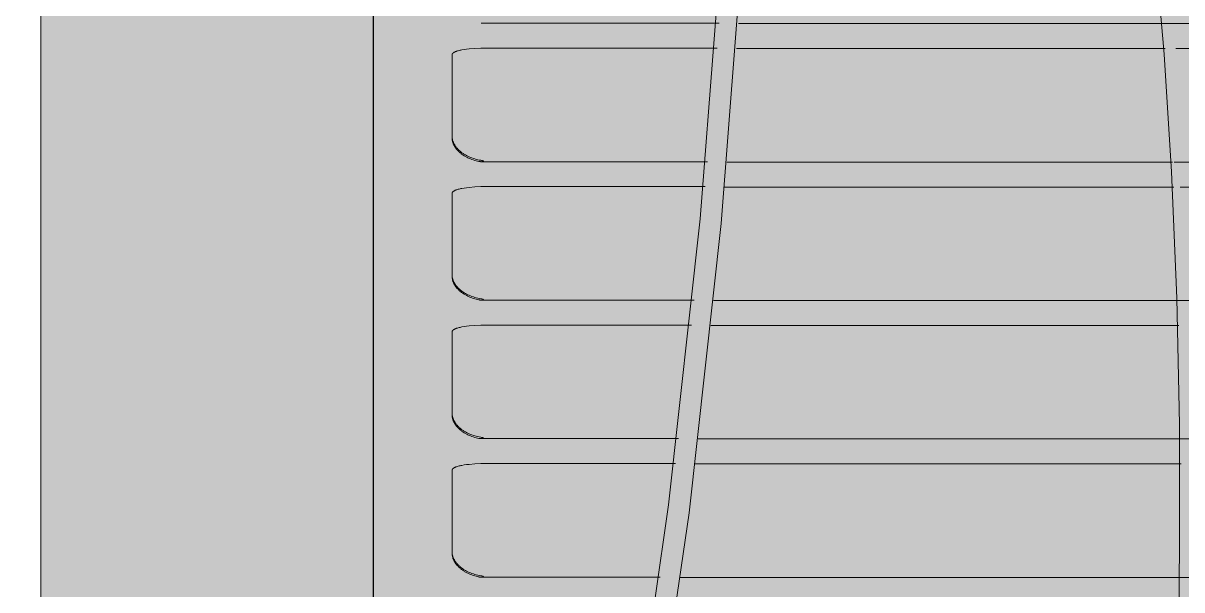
# Model space of a CAD drawing. Header units: millimetres. Extents: x 126 to 12547, y 1644 to 26714.
# Drawn here: x 783.2 to 887.7, y 25757.9 to 25809.1 of the extents above; entities that cross this region are included whole.
import ezdxf

# ---------------------------------------------------------------- set-up
doc = ezdxf.new("R2010")
doc.units = ezdxf.units.MM
doc.linetypes.add('CONTINUA', pattern=[0])
doc.layers.add('cono piramide', color=4, linetype='Continuous')
for name, color, linetype, lineweight in [('F_ARREDI_pareti', 1, 'Continuous', 0), ('F_INFISSI', 4, 'Continuous', 5), ('F_MINERAL WALL', 6, 'Continuous', 5), ('F_Tendaggio', 252, 'Continuous', 5), ('F_VETRO', 140, 'Continuous', 5)]:
    doc.layers.add(name, color=color, linetype=linetype, lineweight=lineweight)

# ---------------------------------------------------------------- blocks, each defined once
blk = doc.blocks.new('TENDAGGIO_infisso piccolo_prospetto_fronte')
at = {"layer": 'F_Tendaggio'}
for p, q in [((734474.87, 513906.52), (734716.45, 513906.52)), ((734476.03, 513904.26), (734717.61, 513904.26)), ((734475.87, 513894.02), (734717.45, 513894.02)), ((734476.43, 513891.76), (734718.01, 513891.76)), ((734476.26, 513881.52), (734717.85, 513881.52)), ((734476.52, 513869.03), (734718.1, 513869.03)), ((734476.5, 513856.53), (734718.09, 513856.53))]:
    blk.add_line(p, q, dxfattribs=at)
for points in [[(734415.09, 513781.8), (734417.38, 513793.82), (734424.83, 513829.41), (734427.78, 513845.89), (734430.26, 513863.09), (734433.11, 513888.88), (734435.69, 513922.14), (734437.11, 513951.96), (734437.36, 513961.05), (734437.54, 513978.09), (734437.34, 513991.43), (734436.83, 514005.03), (734433.83, 514054.89), (734433.65, 514061.63), (734433.61, 514067.92), (734433.68, 514074.36), (734433.88, 514080.79), (734434.35, 514089.78), (734435.05, 514098.75), (734436.05, 514108.61), (734437.28, 514118.43), (734438.79, 514128.65), (734440.49, 514138.83), (734444.68, 514160.27)], [(734451.35, 514160.27), (734450.44, 514111.53), (734450.61, 514084.47), (734451.39, 514061.29), (734452.01, 514050.88), (734452.68, 514042.4), (734453.54, 514033.94), (734454.51, 514026.07), (734455.67, 514018.23), (734457.99, 514005.29), (734469.06, 513949.54), (734472.04, 513930.84), (734473.17, 513922.21), (734474.1, 513913.76), (734474.97, 513903.74), (734475.64, 513893.14), (734476.12, 513881.74), (734476.38, 513870.34), (734476.34, 513845.22), (734474.83, 513798.85), (734474.06, 513785.34)], [(734417.02, 513781.64), (734419.3, 513793.6), (734426.66, 513828.77), (734429.63, 513845.32), (734432.1, 513862.35), (734435, 513888.48), (734437.6, 513922.01), (734439.02, 513951.74), (734439.28, 513961.01), (734439.46, 513977.63), (734439.07, 513997.73), (734435.75, 514055.05), (734435.58, 514061.62), (734435.53, 514068), (734435.6, 514074.38), (734435.8, 514080.75), (734436.28, 514089.82), (734436.99, 514098.88), (734437.97, 514108.5), (734439.18, 514118.08), (734440.69, 514128.41), (734442.42, 514138.7), (734446.65, 514160.27)], [(734413.34, 513906.55), (734434.81, 513906.55)], [(734436.56, 513906.52), (734474.91, 513906.52)], [(734413.34, 513904.29), (734413.3, 513904.29), (734412.78, 513904.27), (734412.26, 513904.23), (734412.03, 513904.2), (734411.81, 513904.17), (734411.61, 513904.14), (734411.52, 513904.12), (734411.43, 513904.1), (734411.35, 513904.08), (734411.27, 513904.06), (734411.19, 513904.04), (734411.12, 513904.01), (734411.09, 513904), (734411.06, 513903.99), (734411.03, 513903.98), (734411, 513903.97), (734410.97, 513903.95), (734410.95, 513903.94), (734410.92, 513903.93), (734410.9, 513903.92), (734410.87, 513903.9), (734410.86, 513903.9), (734410.85, 513903.89), (734410.84, 513903.88), (734410.83, 513903.88), (734410.83, 513903.87), (734410.82, 513903.86), (734410.81, 513903.85), (734410.8, 513903.85), (734410.79, 513903.84), (734410.78, 513903.83), (734410.78, 513903.83), (734410.77, 513903.82), (734410.76, 513903.81), (734410.76, 513903.8), (734410.75, 513903.8), (734410.75, 513903.79), (734410.75, 513903.79), (734410.74, 513903.78), (734410.74, 513903.78), (734410.74, 513903.77), (734410.74, 513903.77), (734410.73, 513903.77), (734410.73, 513903.76), (734410.73, 513903.76), (734410.73, 513903.76), (734410.73, 513903.75), (734410.73, 513903.75), (734410.72, 513903.74), (734410.72, 513903.74), (734410.72, 513903.74), (734410.72, 513903.73), (734410.72, 513903.73), (734410.72, 513903.72), (734410.72, 513903.72), (734410.72, 513903.72), (734410.72, 513903.71), (734410.71, 513903.71), (734410.71, 513903.71), (734410.71, 513903.7), (734410.71, 513903.7), (734410.71, 513903.69), (734410.71, 513903.69), (734410.71, 513903.69), (734410.71, 513896.34), (734410.71, 513896.29), (734410.72, 513896.25), (734410.72, 513896.2), (734410.72, 513896.16), (734410.73, 513896.12), (734410.74, 513896.07), (734410.75, 513896.03), (734410.76, 513895.99), (734410.77, 513895.94), (734410.78, 513895.9), (734410.8, 513895.86), (734410.82, 513895.81), (734410.83, 513895.77), (734410.85, 513895.73), (734410.87, 513895.68), (734410.9, 513895.64), (734410.92, 513895.6), (734410.95, 513895.56), (734410.97, 513895.51), (734411, 513895.47), (734411.03, 513895.43), (734411.06, 513895.39), (734411.09, 513895.35), (734411.12, 513895.31), (734411.16, 513895.27), (734411.19, 513895.23), (734411.23, 513895.19), (734411.27, 513895.15), (734411.3, 513895.11), (734411.35, 513895.07), (734411.39, 513895.04), (734411.43, 513895), (734411.47, 513894.96), (734411.52, 513894.93), (734411.56, 513894.89), (734411.61, 513894.86), (734411.66, 513894.82), (734411.71, 513894.79), (734411.76, 513894.75), (734411.81, 513894.72), (734411.86, 513894.69), (734411.92, 513894.66), (734412.03, 513894.6), (734412.14, 513894.54), (734412.26, 513894.49), (734412.38, 513894.43), (734412.51, 513894.39), (734412.64, 513894.34), (734412.77, 513894.3), (734412.9, 513894.26), (734413.03, 513894.23), (734413.17, 513894.2), (734413.3, 513894.18)], [(734434.63, 513904.29), (734413.34, 513904.29)], [(734475.08, 513904.26), (734436.38, 513904.26)], [(734413.56, 513894.1), (734413.56, 513894.1), (734413.56, 513894.09), (734413.56, 513894.09), (734413.56, 513894.09), (734413.56, 513894.09), (734413.56, 513894.09), (734413.56, 513894.09), (734413.56, 513894.09), (734413.56, 513894.09), (734413.56, 513894.09), (734413.56, 513894.09), (734413.56, 513894.09), (734413.56, 513894.09), (734413.56, 513894.09), (734413.56, 513894.09), (734413.56, 513894.09), (734413.56, 513894.09), (734413.56, 513894.09), (734413.56, 513894.09), (734413.56, 513894.09), (734413.56, 513894.09), (734413.56, 513894.09), (734413.56, 513894.09), (734413.56, 513894.09), (734413.56, 513894.09), (734413.56, 513894.09), (734413.56, 513894.09), (734413.56, 513894.09), (734413.56, 513894.09), (734413.56, 513894.09), (734413.56, 513894.09), (734413.56, 513894.09), (734413.56, 513894.09), (734413.56, 513894.09), (734413.56, 513894.09), (734413.56, 513894.09), (734413.56, 513894.09), (734413.56, 513894.09), (734413.56, 513894.09), (734413.56, 513894.08), (734413.56, 513894.08), (734413.56, 513894.08), (734413.55, 513894.08), (734413.55, 513894.08), (734413.55, 513894.08), (734413.55, 513894.08), (734413.55, 513894.08), (734413.55, 513894.08), (734413.55, 513894.08), (734413.55, 513894.08), (734413.54, 513894.08), (734413.53, 513894.07), (734413.52, 513894.07), (734413.51, 513894.07), (734413.5, 513894.06), (734413.48, 513894.06), (734413.47, 513894.06), (734413.46, 513894.06), (734413.42, 513894.06), (734413.39, 513894.05), (734413.37, 513894.05), (734413.34, 513894.05), (734413.32, 513894.05), (734413.29, 513894.05), (734413.27, 513894.06), (734413.24, 513894.06), (734413.22, 513894.06), (734413.19, 513894.06), (734413.17, 513894.07), (734413.14, 513894.07), (734413.01, 513894.1), (734412.89, 513894.13), (734412.76, 513894.17), (734412.63, 513894.21), (734412.51, 513894.25), (734412.39, 513894.3), (734412.27, 513894.35), (734412.15, 513894.4), (734412.04, 513894.46), (734411.93, 513894.52), (734411.82, 513894.58), (734411.77, 513894.61), (734411.73, 513894.64), (734411.68, 513894.67), (734411.63, 513894.71), (734411.58, 513894.74), (734411.54, 513894.77), (734411.49, 513894.81), (734411.45, 513894.84), (734411.41, 513894.88), (734411.37, 513894.92), (734411.33, 513894.95), (734411.29, 513894.99), (734411.25, 513895.03), (734411.22, 513895.06), (734411.18, 513895.1), (734411.15, 513895.14), (734411.12, 513895.18), (734411.09, 513895.22), (734411.06, 513895.26), (734411.03, 513895.3), (734411, 513895.34), (734410.97, 513895.38), (734410.95, 513895.42), (734410.92, 513895.46), (734410.9, 513895.5), (734410.88, 513895.54), (734410.86, 513895.58), (734410.84, 513895.62), (734410.82, 513895.66), (734410.81, 513895.7), (734410.79, 513895.75), (734410.78, 513895.79), (734410.77, 513895.83), (734410.75, 513895.87), (734410.74, 513895.91), (734410.74, 513895.95), (734410.73, 513895.99), (734410.72, 513896.04), (734410.72, 513896.08), (734410.71, 513896.12), (734410.71, 513896.16), (734410.71, 513896.29)], [(734413.3, 513894.18), (734413.36, 513894.17), (734413.41, 513894.16), (734413.45, 513894.15), (734413.47, 513894.14), (734413.49, 513894.14), (734413.51, 513894.13), (734413.51, 513894.13), (734413.52, 513894.13), (734413.53, 513894.12), (734413.53, 513894.12), (734413.54, 513894.12), (734413.54, 513894.12), (734413.54, 513894.12), (734413.55, 513894.11), (734413.55, 513894.11), (734413.55, 513894.11), (734413.55, 513894.11), (734413.55, 513894.11), (734413.55, 513894.11), (734413.55, 513894.11), (734413.56, 513894.11), (734413.56, 513894.11), (734413.56, 513894.11), (734413.56, 513894.11), (734413.56, 513894.11), (734413.56, 513894.11), (734413.56, 513894.1), (734413.56, 513894.1), (734413.56, 513894.1), (734413.56, 513894.1), (734413.56, 513894.1), (734413.56, 513894.1), (734413.56, 513894.1), (734413.56, 513894.1), (734413.56, 513894.1), (734413.56, 513894.1), (734413.56, 513894.1), (734413.56, 513894.1), (734413.56, 513894.1), (734413.56, 513894.1), (734413.56, 513894.1), (734413.56, 513894.1), (734413.56, 513894.1), (734413.56, 513894.1), (734413.56, 513894.1), (734413.56, 513894.1), (734413.56, 513894.1), (734413.56, 513894.1), (734413.56, 513894.1), (734413.56, 513894.1), (734413.56, 513894.1), (734413.56, 513894.1), (734413.56, 513894.1), (734413.56, 513894.1), (734413.56, 513894.1), (734413.56, 513894.1)], [(734413.34, 513894.05), (734433.76, 513894.05)], [(734435.52, 513894.02), (734475.73, 513894.02)], [(734413.34, 513891.8), (734413.3, 513891.8), (734412.78, 513891.77), (734412.26, 513891.73), (734412.03, 513891.7), (734411.81, 513891.67), (734411.61, 513891.64), (734411.52, 513891.62), (734411.43, 513891.6), (734411.35, 513891.58), (734411.27, 513891.56), (734411.19, 513891.54), (734411.12, 513891.52), (734411.09, 513891.51), (734411.06, 513891.49), (734411.03, 513891.48), (734411, 513891.47), (734410.97, 513891.46), (734410.95, 513891.44), (734410.92, 513891.43), (734410.9, 513891.42), (734410.87, 513891.4), (734410.86, 513891.4), (734410.85, 513891.39), (734410.84, 513891.38), (734410.83, 513891.38), (734410.83, 513891.37), (734410.82, 513891.36), (734410.81, 513891.36), (734410.8, 513891.35), (734410.79, 513891.34), (734410.78, 513891.34), (734410.78, 513891.33), (734410.77, 513891.32), (734410.76, 513891.31), (734410.76, 513891.31), (734410.75, 513891.3), (734410.75, 513891.29), (734410.75, 513891.29), (734410.74, 513891.28), (734410.74, 513891.28), (734410.74, 513891.28), (734410.74, 513891.27), (734410.73, 513891.27), (734410.73, 513891.27), (734410.73, 513891.26), (734410.73, 513891.26), (734410.73, 513891.25), (734410.73, 513891.25), (734410.72, 513891.25), (734410.72, 513891.24), (734410.72, 513891.24), (734410.72, 513891.23), (734410.72, 513891.23), (734410.72, 513891.23), (734410.72, 513891.22), (734410.72, 513891.22), (734410.72, 513891.22), (734410.71, 513891.21), (734410.71, 513891.21), (734410.71, 513891.2), (734410.71, 513891.2), (734410.71, 513891.2), (734410.71, 513891.19), (734410.71, 513891.19), (734410.71, 513883.84), (734410.71, 513883.79), (734410.72, 513883.75), (734410.72, 513883.71), (734410.72, 513883.66), (734410.73, 513883.62), (734410.74, 513883.58), (734410.75, 513883.53), (734410.76, 513883.49), (734410.77, 513883.45), (734410.78, 513883.4), (734410.8, 513883.36), (734410.82, 513883.32), (734410.83, 513883.27), (734410.85, 513883.23), (734410.87, 513883.19), (734410.9, 513883.14), (734410.92, 513883.1), (734410.95, 513883.06), (734410.97, 513883.02), (734411, 513882.97), (734411.03, 513882.93), (734411.06, 513882.89), (734411.09, 513882.85), (734411.12, 513882.81), (734411.16, 513882.77), (734411.19, 513882.73), (734411.23, 513882.69), (734411.27, 513882.65), (734411.3, 513882.61), (734411.35, 513882.58), (734411.39, 513882.54), (734411.43, 513882.5), (734411.47, 513882.46), (734411.52, 513882.43), (734411.56, 513882.39), (734411.61, 513882.36), (734411.66, 513882.32), (734411.71, 513882.29), (734411.76, 513882.26), (734411.81, 513882.22), (734411.86, 513882.19), (734411.92, 513882.16), (734412.03, 513882.1), (734412.14, 513882.04), (734412.26, 513881.99), (734412.38, 513881.94), (734412.51, 513881.89), (734412.64, 513881.84), (734412.77, 513881.8), (734412.9, 513881.77), (734413.03, 513881.73), (734413.17, 513881.71), (734413.3, 513881.68)], [(734433.56, 513891.8), (734413.34, 513891.8)], [(734475.84, 513891.76), (734435.31, 513891.76)], [(734413.56, 513881.6), (734413.56, 513881.6), (734413.56, 513881.6), (734413.56, 513881.6), (734413.56, 513881.6), (734413.56, 513881.6), (734413.56, 513881.6), (734413.56, 513881.6), (734413.56, 513881.6), (734413.56, 513881.6), (734413.56, 513881.6), (734413.56, 513881.6), (734413.56, 513881.6), (734413.56, 513881.59), (734413.56, 513881.59), (734413.56, 513881.59), (734413.56, 513881.59), (734413.56, 513881.59), (734413.56, 513881.59), (734413.56, 513881.59), (734413.56, 513881.59), (734413.56, 513881.59), (734413.56, 513881.59), (734413.56, 513881.59), (734413.56, 513881.59), (734413.56, 513881.59), (734413.56, 513881.59), (734413.56, 513881.59), (734413.56, 513881.59), (734413.56, 513881.59), (734413.56, 513881.59), (734413.56, 513881.59), (734413.56, 513881.59), (734413.56, 513881.59), (734413.56, 513881.59), (734413.56, 513881.59), (734413.56, 513881.59), (734413.56, 513881.59), (734413.56, 513881.59), (734413.56, 513881.59), (734413.56, 513881.59), (734413.56, 513881.59), (734413.56, 513881.59), (734413.55, 513881.59), (734413.55, 513881.58), (734413.55, 513881.58), (734413.55, 513881.58), (734413.55, 513881.58), (734413.55, 513881.58), (734413.55, 513881.58), (734413.55, 513881.58), (734413.54, 513881.58), (734413.53, 513881.58), (734413.52, 513881.57), (734413.51, 513881.57), (734413.5, 513881.57), (734413.48, 513881.56), (734413.47, 513881.56), (734413.46, 513881.56), (734413.42, 513881.56), (734413.39, 513881.56), (734413.37, 513881.56), (734413.34, 513881.56), (734413.32, 513881.56), (734413.29, 513881.56), (734413.27, 513881.56), (734413.24, 513881.56), (734413.22, 513881.56), (734413.19, 513881.57), (734413.17, 513881.57), (734413.14, 513881.57), (734413.01, 513881.6), (734412.89, 513881.63), (734412.76, 513881.67), (734412.63, 513881.71), (734412.51, 513881.75), (734412.39, 513881.8), (734412.27, 513881.85), (734412.15, 513881.9), (734412.04, 513881.96), (734411.93, 513882.02), (734411.82, 513882.08), (734411.77, 513882.11), (734411.73, 513882.14), (734411.68, 513882.18), (734411.63, 513882.21), (734411.58, 513882.24), (734411.54, 513882.28), (734411.49, 513882.31), (734411.45, 513882.35), (734411.41, 513882.38), (734411.37, 513882.42), (734411.33, 513882.46), (734411.29, 513882.49), (734411.25, 513882.53), (734411.22, 513882.57), (734411.18, 513882.61), (734411.15, 513882.64), (734411.12, 513882.68), (734411.09, 513882.72), (734411.06, 513882.76), (734411.03, 513882.8), (734411, 513882.84), (734410.97, 513882.88), (734410.95, 513882.92), (734410.92, 513882.96), (734410.9, 513883), (734410.88, 513883.04), (734410.86, 513883.08), (734410.84, 513883.12), (734410.82, 513883.17), (734410.81, 513883.21), (734410.79, 513883.25), (734410.78, 513883.29), (734410.77, 513883.33), (734410.75, 513883.37), (734410.74, 513883.41), (734410.74, 513883.46), (734410.73, 513883.5), (734410.72, 513883.54), (734410.72, 513883.58), (734410.71, 513883.62), (734410.71, 513883.66), (734410.71, 513883.79)], [(734413.3, 513881.68), (734413.36, 513881.67), (734413.41, 513881.66), (734413.45, 513881.65), (734413.47, 513881.64), (734413.49, 513881.64), (734413.51, 513881.63), (734413.51, 513881.63), (734413.52, 513881.63), (734413.53, 513881.63), (734413.53, 513881.62), (734413.54, 513881.62), (734413.54, 513881.62), (734413.54, 513881.62), (734413.55, 513881.62), (734413.55, 513881.62), (734413.55, 513881.61), (734413.55, 513881.61), (734413.55, 513881.61), (734413.55, 513881.61), (734413.55, 513881.61), (734413.56, 513881.61), (734413.56, 513881.61), (734413.56, 513881.61), (734413.56, 513881.61), (734413.56, 513881.61), (734413.56, 513881.61), (734413.56, 513881.61), (734413.56, 513881.61), (734413.56, 513881.61), (734413.56, 513881.61), (734413.56, 513881.61), (734413.56, 513881.6), (734413.56, 513881.6), (734413.56, 513881.6), (734413.56, 513881.6), (734413.56, 513881.6), (734413.56, 513881.6), (734413.56, 513881.6), (734413.56, 513881.6), (734413.56, 513881.6), (734413.56, 513881.6), (734413.56, 513881.6), (734413.56, 513881.6), (734413.56, 513881.6), (734413.56, 513881.6), (734413.56, 513881.6), (734413.56, 513881.6), (734413.56, 513881.6), (734413.56, 513881.6), (734413.56, 513881.6), (734413.56, 513881.6), (734413.56, 513881.6), (734413.56, 513881.6), (734413.56, 513881.6), (734413.56, 513881.6), (734413.56, 513881.6)], [(734413.34, 513881.56), (734432.55, 513881.56)], [(734434.31, 513881.52), (734476.24, 513881.52)], [(734413.34, 513879.3), (734413.3, 513879.3), (734412.78, 513879.27), (734412.26, 513879.23), (734412.03, 513879.2), (734411.81, 513879.17), (734411.61, 513879.14), (734411.52, 513879.12), (734411.43, 513879.1), (734411.35, 513879.08), (734411.27, 513879.06), (734411.19, 513879.04), (734411.12, 513879.02), (734411.09, 513879.01), (734411.06, 513879), (734411.03, 513878.98), (734411, 513878.97), (734410.97, 513878.96), (734410.95, 513878.95), (734410.92, 513878.93), (734410.9, 513878.92), (734410.87, 513878.91), (734410.86, 513878.9), (734410.85, 513878.89), (734410.84, 513878.89), (734410.83, 513878.88), (734410.83, 513878.87), (734410.82, 513878.87), (734410.81, 513878.86), (734410.8, 513878.85), (734410.79, 513878.84), (734410.78, 513878.84), (734410.78, 513878.83), (734410.77, 513878.82), (734410.76, 513878.82), (734410.76, 513878.81), (734410.75, 513878.8), (734410.75, 513878.79), (734410.75, 513878.79), (734410.74, 513878.79), (734410.74, 513878.78), (734410.74, 513878.78), (734410.74, 513878.78), (734410.73, 513878.77), (734410.73, 513878.77), (734410.73, 513878.76), (734410.73, 513878.76), (734410.73, 513878.76), (734410.73, 513878.75), (734410.72, 513878.75), (734410.72, 513878.74), (734410.72, 513878.74), (734410.72, 513878.74), (734410.72, 513878.73), (734410.72, 513878.73), (734410.72, 513878.73), (734410.72, 513878.72), (734410.72, 513878.72), (734410.71, 513878.71), (734410.71, 513878.71), (734410.71, 513878.71), (734410.71, 513878.7), (734410.71, 513878.7), (734410.71, 513878.69), (734410.71, 513878.69), (734410.71, 513871.34), (734410.71, 513871.3), (734410.72, 513871.25), (734410.72, 513871.21), (734410.72, 513871.17), (734410.73, 513871.12), (734410.74, 513871.08), (734410.75, 513871.03), (734410.76, 513870.99), (734410.77, 513870.95), (734410.78, 513870.9), (734410.8, 513870.86), (734410.82, 513870.82), (734410.83, 513870.77), (734410.85, 513870.73), (734410.87, 513870.69), (734410.9, 513870.65), (734410.92, 513870.6), (734410.95, 513870.56), (734410.97, 513870.52), (734411, 513870.48), (734411.03, 513870.44), (734411.06, 513870.39), (734411.09, 513870.35), (734411.12, 513870.31), (734411.16, 513870.27), (734411.19, 513870.23), (734411.23, 513870.19), (734411.27, 513870.15), (734411.3, 513870.12), (734411.35, 513870.08), (734411.39, 513870.04), (734411.43, 513870), (734411.47, 513869.97), (734411.52, 513869.93), (734411.56, 513869.89), (734411.61, 513869.86), (734411.66, 513869.83), (734411.71, 513869.79), (734411.76, 513869.76), (734411.81, 513869.73), (734411.86, 513869.69), (734411.92, 513869.66), (734412.03, 513869.6), (734412.14, 513869.55), (734412.26, 513869.49), (734412.38, 513869.44), (734412.51, 513869.39), (734412.64, 513869.35), (734412.77, 513869.3), (734412.9, 513869.27), (734413.03, 513869.24), (734413.17, 513869.21), (734413.3, 513869.18)], [(734432.31, 513879.3), (734413.34, 513879.3)], [(734476.3, 513879.27), (734434.07, 513879.27)], [(734413.56, 513869.1), (734413.56, 513869.1), (734413.56, 513869.1), (734413.56, 513869.1), (734413.56, 513869.1), (734413.56, 513869.1), (734413.56, 513869.1), (734413.56, 513869.1), (734413.56, 513869.1), (734413.56, 513869.1), (734413.56, 513869.1), (734413.56, 513869.1), (734413.56, 513869.1), (734413.56, 513869.1), (734413.56, 513869.1), (734413.56, 513869.1), (734413.56, 513869.1), (734413.56, 513869.1), (734413.56, 513869.1), (734413.56, 513869.1), (734413.56, 513869.1), (734413.56, 513869.1), (734413.56, 513869.1), (734413.56, 513869.1), (734413.56, 513869.1), (734413.56, 513869.09), (734413.56, 513869.09), (734413.56, 513869.09), (734413.56, 513869.09), (734413.56, 513869.09), (734413.56, 513869.09), (734413.56, 513869.09), (734413.56, 513869.09), (734413.56, 513869.09), (734413.56, 513869.09), (734413.56, 513869.09), (734413.56, 513869.09), (734413.56, 513869.09), (734413.56, 513869.09), (734413.56, 513869.09), (734413.56, 513869.09), (734413.56, 513869.09), (734413.56, 513869.09), (734413.55, 513869.09), (734413.55, 513869.09), (734413.55, 513869.09), (734413.55, 513869.09), (734413.55, 513869.09), (734413.55, 513869.08), (734413.55, 513869.08), (734413.55, 513869.08), (734413.54, 513869.08), (734413.53, 513869.08), (734413.52, 513869.07), (734413.51, 513869.07), (734413.5, 513869.07), (734413.48, 513869.07), (734413.47, 513869.07), (734413.46, 513869.06), (734413.42, 513869.06), (734413.39, 513869.06), (734413.37, 513869.06), (734413.34, 513869.06), (734413.32, 513869.06), (734413.29, 513869.06), (734413.27, 513869.06), (734413.24, 513869.06), (734413.22, 513869.07), (734413.19, 513869.07), (734413.17, 513869.07), (734413.14, 513869.08), (734413.01, 513869.1), (734412.89, 513869.14), (734412.76, 513869.17), (734412.63, 513869.21), (734412.51, 513869.25), (734412.39, 513869.3), (734412.27, 513869.35), (734412.15, 513869.41), (734412.04, 513869.46), (734411.93, 513869.52), (734411.82, 513869.58), (734411.77, 513869.61), (734411.73, 513869.65), (734411.68, 513869.68), (734411.63, 513869.71), (734411.58, 513869.74), (734411.54, 513869.78), (734411.49, 513869.81), (734411.45, 513869.85), (734411.41, 513869.88), (734411.37, 513869.92), (734411.33, 513869.96), (734411.29, 513869.99), (734411.25, 513870.03), (734411.22, 513870.07), (734411.18, 513870.11), (734411.15, 513870.15), (734411.12, 513870.18), (734411.09, 513870.22), (734411.06, 513870.26), (734411.03, 513870.3), (734411, 513870.34), (734410.97, 513870.38), (734410.95, 513870.42), (734410.92, 513870.46), (734410.9, 513870.5), (734410.88, 513870.55), (734410.86, 513870.59), (734410.84, 513870.63), (734410.82, 513870.67), (734410.81, 513870.71), (734410.79, 513870.75), (734410.78, 513870.79), (734410.77, 513870.83), (734410.75, 513870.87), (734410.74, 513870.92), (734410.74, 513870.96), (734410.73, 513871), (734410.72, 513871.04), (734410.72, 513871.08), (734410.71, 513871.12), (734410.71, 513871.16), (734410.71, 513871.3)], [(734413.3, 513869.18), (734413.36, 513869.17), (734413.41, 513869.16), (734413.45, 513869.15), (734413.47, 513869.15), (734413.49, 513869.14), (734413.51, 513869.14), (734413.51, 513869.13), (734413.52, 513869.13), (734413.53, 513869.13), (734413.53, 513869.13), (734413.54, 513869.12), (734413.54, 513869.12), (734413.54, 513869.12), (734413.55, 513869.12), (734413.55, 513869.12), (734413.55, 513869.12), (734413.55, 513869.12), (734413.55, 513869.11), (734413.55, 513869.11), (734413.55, 513869.11), (734413.56, 513869.11), (734413.56, 513869.11), (734413.56, 513869.11), (734413.56, 513869.11), (734413.56, 513869.11), (734413.56, 513869.11), (734413.56, 513869.11), (734413.56, 513869.11), (734413.56, 513869.11), (734413.56, 513869.11), (734413.56, 513869.11), (734413.56, 513869.11), (734413.56, 513869.11), (734413.56, 513869.11), (734413.56, 513869.11), (734413.56, 513869.11), (734413.56, 513869.11), (734413.56, 513869.11), (734413.56, 513869.1), (734413.56, 513869.1), (734413.56, 513869.1), (734413.56, 513869.1), (734413.56, 513869.1), (734413.56, 513869.1), (734413.56, 513869.1), (734413.56, 513869.1), (734413.56, 513869.1), (734413.56, 513869.1), (734413.56, 513869.1), (734413.56, 513869.1), (734413.56, 513869.1), (734413.56, 513869.1), (734413.56, 513869.1), (734413.56, 513869.1), (734413.56, 513869.1), (734413.56, 513869.1)], [(734413.34, 513869.06), (734431.15, 513869.06)], [(734432.91, 513869.03), (734476.49, 513869.03)], [(734413.34, 513866.8), (734413.3, 513866.8), (734412.78, 513866.77), (734412.26, 513866.73), (734412.03, 513866.71), (734411.81, 513866.68), (734411.61, 513866.64), (734411.52, 513866.63), (734411.43, 513866.61), (734411.35, 513866.59), (734411.27, 513866.57), (734411.19, 513866.54), (734411.12, 513866.52), (734411.09, 513866.51), (734411.06, 513866.5), (734411.03, 513866.49), (734411, 513866.47), (734410.97, 513866.46), (734410.95, 513866.45), (734410.92, 513866.44), (734410.9, 513866.42), (734410.87, 513866.41), (734410.86, 513866.4), (734410.85, 513866.4), (734410.84, 513866.39), (734410.83, 513866.38), (734410.83, 513866.38), (734410.82, 513866.37), (734410.81, 513866.36), (734410.8, 513866.35), (734410.79, 513866.35), (734410.78, 513866.34), (734410.78, 513866.33), (734410.77, 513866.33), (734410.76, 513866.32), (734410.76, 513866.31), (734410.75, 513866.3), (734410.75, 513866.3), (734410.75, 513866.29), (734410.74, 513866.29), (734410.74, 513866.28), (734410.74, 513866.28), (734410.74, 513866.28), (734410.73, 513866.27), (734410.73, 513866.27), (734410.73, 513866.27), (734410.73, 513866.26), (734410.73, 513866.26), (734410.73, 513866.25), (734410.72, 513866.25), (734410.72, 513866.25), (734410.72, 513866.24), (734410.72, 513866.24), (734410.72, 513866.24), (734410.72, 513866.23), (734410.72, 513866.23), (734410.72, 513866.22), (734410.72, 513866.22), (734410.71, 513866.22), (734410.71, 513866.21), (734410.71, 513866.21), (734410.71, 513866.2), (734410.71, 513866.2), (734410.71, 513866.2), (734410.71, 513866.19), (734410.71, 513858.84), (734410.71, 513858.8), (734410.72, 513858.76), (734410.72, 513858.71), (734410.72, 513858.67), (734410.73, 513858.62), (734410.74, 513858.58), (734410.75, 513858.54), (734410.76, 513858.49), (734410.77, 513858.45), (734410.78, 513858.41), (734410.8, 513858.36), (734410.82, 513858.32), (734410.83, 513858.28), (734410.85, 513858.23), (734410.87, 513858.19), (734410.9, 513858.15), (734410.92, 513858.11), (734410.95, 513858.06), (734410.97, 513858.02), (734411, 513857.98), (734411.03, 513857.94), (734411.06, 513857.9), (734411.09, 513857.86), (734411.12, 513857.82), (734411.16, 513857.78), (734411.19, 513857.74), (734411.23, 513857.7), (734411.27, 513857.66), (734411.3, 513857.62), (734411.35, 513857.58), (734411.39, 513857.54), (734411.43, 513857.51), (734411.47, 513857.47), (734411.52, 513857.43), (734411.56, 513857.4), (734411.61, 513857.36), (734411.66, 513857.33), (734411.71, 513857.29), (734411.76, 513857.26), (734411.81, 513857.23), (734411.86, 513857.2), (734411.92, 513857.17), (734412.03, 513857.11), (734412.14, 513857.05), (734412.26, 513856.99), (734412.38, 513856.94), (734412.51, 513856.89), (734412.64, 513856.85), (734412.77, 513856.81), (734412.9, 513856.77), (734413.03, 513856.74), (734413.17, 513856.71), (734413.3, 513856.69)], [(734430.87, 513866.8), (734413.34, 513866.8)], [(734476.51, 513866.77), (734432.63, 513866.77)], [(734413.56, 513856.6), (734413.56, 513856.6), (734413.56, 513856.6), (734413.56, 513856.6), (734413.56, 513856.6), (734413.56, 513856.6), (734413.56, 513856.6), (734413.56, 513856.6), (734413.56, 513856.6), (734413.56, 513856.6), (734413.56, 513856.6), (734413.56, 513856.6), (734413.56, 513856.6), (734413.56, 513856.6), (734413.56, 513856.6), (734413.56, 513856.6), (734413.56, 513856.6), (734413.56, 513856.6), (734413.56, 513856.6), (734413.56, 513856.6), (734413.56, 513856.6), (734413.56, 513856.6), (734413.56, 513856.6), (734413.56, 513856.6), (734413.56, 513856.6), (734413.56, 513856.6), (734413.56, 513856.6), (734413.56, 513856.6), (734413.56, 513856.6), (734413.56, 513856.6), (734413.56, 513856.6), (734413.56, 513856.59), (734413.56, 513856.59), (734413.56, 513856.59), (734413.56, 513856.59), (734413.56, 513856.59), (734413.56, 513856.59), (734413.56, 513856.59), (734413.56, 513856.59), (734413.56, 513856.59), (734413.56, 513856.59), (734413.56, 513856.59), (734413.56, 513856.59), (734413.55, 513856.59), (734413.55, 513856.59), (734413.55, 513856.59), (734413.55, 513856.59), (734413.55, 513856.59), (734413.55, 513856.59), (734413.55, 513856.59), (734413.55, 513856.59), (734413.54, 513856.58), (734413.53, 513856.58), (734413.52, 513856.58), (734413.51, 513856.57), (734413.5, 513856.57), (734413.48, 513856.57), (734413.47, 513856.57), (734413.46, 513856.57), (734413.42, 513856.56), (734413.39, 513856.56), (734413.37, 513856.56), (734413.34, 513856.56), (734413.32, 513856.56), (734413.29, 513856.56), (734413.27, 513856.56), (734413.24, 513856.56), (734413.22, 513856.57), (734413.19, 513856.57), (734413.17, 513856.57), (734413.14, 513856.58), (734413.01, 513856.61), (734412.89, 513856.64), (734412.76, 513856.67), (734412.63, 513856.71), (734412.51, 513856.76), (734412.39, 513856.8), (734412.27, 513856.85), (734412.15, 513856.91), (734412.04, 513856.96), (734411.93, 513857.02), (734411.82, 513857.08), (734411.77, 513857.12), (734411.73, 513857.15), (734411.68, 513857.18), (734411.63, 513857.21), (734411.58, 513857.25), (734411.54, 513857.28), (734411.49, 513857.32), (734411.45, 513857.35), (734411.41, 513857.39), (734411.37, 513857.42), (734411.33, 513857.46), (734411.29, 513857.5), (734411.25, 513857.53), (734411.22, 513857.57), (734411.18, 513857.61), (734411.15, 513857.65), (734411.12, 513857.69), (734411.09, 513857.73), (734411.06, 513857.76), (734411.03, 513857.8), (734411, 513857.84), (734410.97, 513857.88), (734410.95, 513857.92), (734410.92, 513857.97), (734410.9, 513858.01), (734410.88, 513858.05), (734410.86, 513858.09), (734410.84, 513858.13), (734410.82, 513858.17), (734410.81, 513858.21), (734410.79, 513858.25), (734410.78, 513858.29), (734410.77, 513858.34), (734410.75, 513858.38), (734410.74, 513858.42), (734410.74, 513858.46), (734410.73, 513858.5), (734410.72, 513858.54), (734410.72, 513858.58), (734410.71, 513858.63), (734410.71, 513858.67), (734410.71, 513858.8)], [(734413.3, 513856.69), (734413.36, 513856.68), (734413.41, 513856.67), (734413.45, 513856.66), (734413.47, 513856.65), (734413.49, 513856.64), (734413.51, 513856.64), (734413.51, 513856.64), (734413.52, 513856.63), (734413.53, 513856.63), (734413.53, 513856.63), (734413.54, 513856.63), (734413.54, 513856.62), (734413.54, 513856.62), (734413.55, 513856.62), (734413.55, 513856.62), (734413.55, 513856.62), (734413.55, 513856.62), (734413.55, 513856.62), (734413.55, 513856.62), (734413.55, 513856.62), (734413.56, 513856.62), (734413.56, 513856.61), (734413.56, 513856.61), (734413.56, 513856.61), (734413.56, 513856.61), (734413.56, 513856.61), (734413.56, 513856.61), (734413.56, 513856.61), (734413.56, 513856.61), (734413.56, 513856.61), (734413.56, 513856.61), (734413.56, 513856.61), (734413.56, 513856.61), (734413.56, 513856.61), (734413.56, 513856.61), (734413.56, 513856.61), (734413.56, 513856.61), (734413.56, 513856.61), (734413.56, 513856.61), (734413.56, 513856.61), (734413.56, 513856.61), (734413.56, 513856.61), (734413.56, 513856.61), (734413.56, 513856.61), (734413.56, 513856.61), (734413.56, 513856.61), (734413.56, 513856.6), (734413.56, 513856.6), (734413.56, 513856.6), (734413.56, 513856.6), (734413.56, 513856.6), (734413.56, 513856.6), (734413.56, 513856.6), (734413.56, 513856.6), (734413.56, 513856.6), (734413.56, 513856.6)], [(734413.34, 513856.56), (734429.51, 513856.56)], [(734431.28, 513856.53), (734476.53, 513856.53)]]:
    blk.add_lwpolyline(points, dxfattribs=at)
blk = doc.blocks.new('INFISSO L.400 MM_prospetto_fronte')
at = {"layer": 'F_VETRO', "transparency": 33554579}
h = blk.add_hatch(color=153, dxfattribs=at)
h.dxf.hatch_style = 1
h.set_gradient(color1=(102, 153, 204), color2=(251, 252, 254), rotation=45, one_color=1, tint=0.994624)
h.paths.add_polyline_path([(-15858.48, 12715.63), (-16258.48, 12715.63), (-16258.48, 11495.63), (-15858.48, 11495.63)])
at = {"layer": 'F_INFISSI', "color": 41, "linetype": 'CONTINUA', "lineweight": 13, "ltscale": 0.25}
blk.add_lwpolyline([(-15858.48, 12715.63), (-16258.48, 12715.63), (-16258.48, 11495.63), (-15858.48, 11495.63)], close=True, dxfattribs=at)
blk = doc.blocks.new('RIV.to_pareti e soffitto_slider_armadiature_camera master_sez.......')
at = {"layer": 'F_INFISSI', "true_color": 0x636466}
h = blk.add_hatch(color=251, dxfattribs=at)
h.dxf.hatch_style = 1
h.paths.add_polyline_path([(734352.12, 514201.28), (734352.12, 512921.28), (734812.12, 512921.28), (734812.12, 514201.28)])
h.paths.add_polyline_path([(734382.12, 514171.28), (734782.12, 514171.28), (734782.12, 512951.28), (734382.12, 512951.28)], flags=16)
at = {"layer": 'F_MINERAL WALL', "true_color": 0x636466, "transparency": 33554559}
h = blk.add_hatch(dxfattribs=at)
h.set_pattern_fill('AR-SAND', color=251)
h.set_pattern_definition([(37.5, (2500, 0), (-1.6000313, 48.9413237), [0, -38.608, 0, -43.18, 0, -41.275]), (7.5, (2500, 0), (44.9523283, 71.68251), [0, -20.828, 0, -34.798, 0, -13.335]), (327.5, (2468.76, 0), (79.099237, 0.1437185), [0, -12.7, 0, -45.72, 0, -59.69]), (317.5, (2468.76, 0), (76.355645, 22.2929323), [0, -6.35, 0, -29.972, 0, -34.29])])
h.paths.add_polyline_path([(733693.12, 514601.28), (733693.12, 512521.28), (734878.12, 512521.28), (734878.12, 514601.28)])
h.paths.add_polyline_path([(734822.12, 514211.28), (734822.12, 512911.28), (734342.12, 512911.28), (734342.12, 514211.28)], flags=16)
at = {"layer": 'F_INFISSI', "color": 7}
for points in [[(734352.12, 512921.28), (734812.12, 512921.28), (734812.12, 514201.28), (734352.12, 514201.28)], [(734382.12, 512951.28), (734782.12, 512951.28), (734782.12, 514171.28), (734382.12, 514171.28)]]:
    blk.add_lwpolyline(points, close=True, dxfattribs=at)
at = {"color": 1}
blk.add_blockref('INFISSO L.400 MM_prospetto_fronte', (750640.59, 501455.65), dxfattribs=at)
at = {"layer": 'cono piramide', "color": 2, "lineweight": 5}
blk.add_blockref('TENDAGGIO_infisso piccolo_prospetto_fronte', (-21.49, -10), dxfattribs=at)

msp = doc.modelspace()

# ---------------------------------------------------------------- block references
at = {"layer": 'F_ARREDI_pareti', "color": 2, "lineweight": 5}
msp.add_blockref('RIV.to_pareti e soffitto_slider_armadiature_camera master_sez.......', (-733567.34, -488087.48), dxfattribs=at)

doc.saveas('drawing.dxf')
